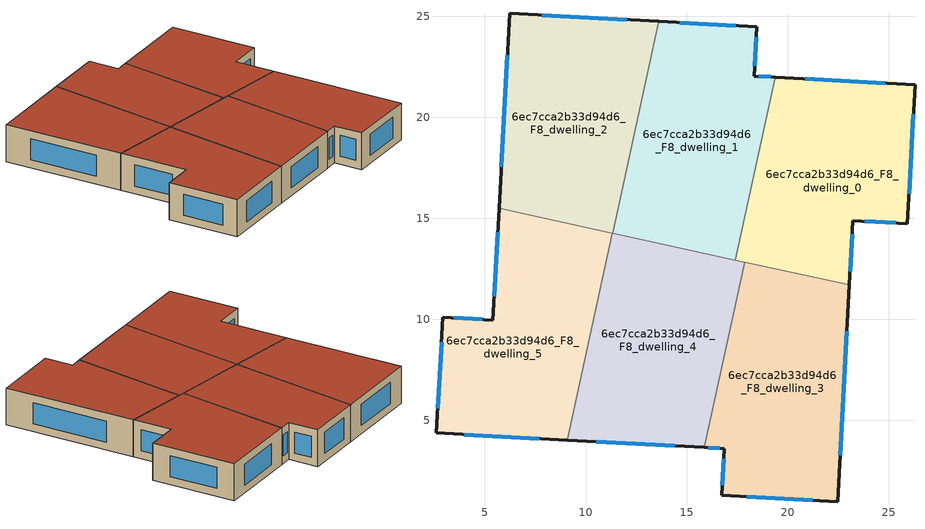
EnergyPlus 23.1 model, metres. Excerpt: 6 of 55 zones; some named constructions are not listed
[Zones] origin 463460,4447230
6ec7cca2b33d94d6_F8_dwelling_0
 floor to 6ec7cca2b33d94d6_F7_dwelling_0 (EU_floor_Construction): 26.3,21.61 25.92,14.74 23.23,14.89 23.05,11.71 17.4,12.94 19.38,21.98 z24
 wall outside (EU_wall_Construction): 23.05,11.71 23.23,14.89 25.92,14.74 26.3,21.61 19.38,21.98 z24:27
 wall to 6ec7cca2b33d94d6_F8_dwelling_1 (EU_wall_Construction): 19.38,21.98 17.4,12.94 z24:27
 wall to 6ec7cca2b33d94d6_F8_dwelling_3 (EU_wall_Construction): 17.87,12.84 23.05,11.71 z24:27
 wall to 6ec7cca2b33d94d6_F8_dwelling_4 (EU_wall_Construction): 17.4,12.94 17.87,12.84 z24:27
 window (EU_Window_Construction): 23.09,12.39 23.19,14.21 / 24.82,21.69 20.86,21.9 / 26,16.21 26.22,20.14 / 23.8,14.86 25.35,14.77 z24.64:26.36
 roof outside (EU_roof_Construction): 25.92,14.74 26.3,21.61 19.38,21.98 17.4,12.94 23.05,11.71 23.23,14.89 z27
6ec7cca2b33d94d6_F8_dwelling_1
 floor to 6ec7cca2b33d94d6_F7_dwelling_1 (EU_floor_Construction): 18.47,24.48 18.34,22.04 19.38,21.98 17.4,12.94 11.34,14.26 13.63,24.74 z24
 wall outside (EU_wall_Construction): 19.38,21.98 18.34,22.04 18.47,24.48 13.63,24.74 z24:27
 wall to 6ec7cca2b33d94d6_F8_dwelling_2 (EU_wall_Construction): 13.63,24.74 11.34,14.26 z24:27
 wall to 6ec7cca2b33d94d6_F8_dwelling_4 (EU_wall_Construction): 11.34,14.26 17.4,12.94 z24:27
 window (EU_Window_Construction): 17.43,24.53 14.66,24.68 / 18.37,22.56 18.44,23.96 / 19.15,21.99 18.56,22.03 z24.64:26.36
 roof outside (EU_roof_Construction): 17.4,12.94 19.38,21.98 18.34,22.04 18.47,24.48 13.63,24.74 11.34,14.26 z27
6ec7cca2b33d94d6_F8_dwelling_2
 floor to 6ec7cca2b33d94d6_F7_dwelling_2 (EU_floor_Construction): 13.63,24.74 11.34,14.26 5.72,15.49 6.24,25.14 z24
 wall outside (EU_wall_Construction): 13.63,24.74 6.24,25.14 5.72,15.49 z24:27
 wall to 6ec7cca2b33d94d6_F8_dwelling_5 (EU_wall_Construction): 5.72,15.49 11.31,14.27 z24:27
 wall to 6ec7cca2b33d94d6_F8_dwelling_4 (EU_wall_Construction): 11.31,14.27 11.34,14.26 z24:27
 window (EU_Window_Construction): 6.13,23.07 5.83,17.55 / 12.04,24.83 7.82,25.05 z24.64:26.36
 roof outside (EU_roof_Construction): 11.34,14.26 13.63,24.74 6.24,25.14 5.72,15.49 z27
6ec7cca2b33d94d6_F8_dwelling_3
 floor to 6ec7cca2b33d94d6_F7_dwelling_3 (EU_floor_Construction): 23.05,11.71 22.48,0.98 16.73,1.3 16.85,3.61 15.87,3.66 17.87,12.84 z24
 wall outside (EU_wall_Construction): 15.87,3.66 16.85,3.61 16.73,1.3 22.48,0.98 23.05,11.71 z24:27
 wall to 6ec7cca2b33d94d6_F8_dwelling_4 (EU_wall_Construction): 17.87,12.84 15.87,3.66 z24:27
 window (EU_Window_Construction): 22.6,3.28 22.93,9.41 / 17.96,1.23 21.25,1.05 / 16.83,3.11 16.76,1.79 / 16.08,3.65 16.64,3.62 z24.64:26.36
 roof outside (EU_roof_Construction): 22.48,0.98 23.05,11.71 17.87,12.84 15.87,3.66 16.85,3.61 16.73,1.3 z27
6ec7cca2b33d94d6_F8_dwelling_4
 floor to 6ec7cca2b33d94d6_F7_dwelling_4 (EU_floor_Construction): 17.87,12.84 15.87,3.66 9.08,4.03 11.31,14.27 z24
 wall outside (EU_wall_Construction): 9.08,4.03 15.87,3.66 z24:27
 wall to 6ec7cca2b33d94d6_F8_dwelling_5 (EU_wall_Construction): 11.31,14.27 9.08,4.03 z24:27
 window (EU_Window_Construction): 10.53,3.95 14.41,3.74 z24.64:26.36
 roof outside (EU_roof_Construction): 15.87,3.66 17.87,12.84 11.31,14.27 9.08,4.03 z27
6ec7cca2b33d94d6_F8_dwelling_5
 floor to 6ec7cca2b33d94d6_F7_dwelling_5 (EU_floor_Construction): 11.31,14.27 9.08,4.03 2.62,4.38 2.94,10.1 5.42,9.97 5.72,15.49 z24
 wall outside (EU_wall_Construction): 5.72,15.49 5.42,9.97 2.94,10.1 2.62,4.38 9.08,4.03 z24:27
 window (EU_Window_Construction): 5.65,14.3 5.48,11.15 / 4,4.3 7.7,4.1 / 2.87,8.88 2.69,5.6 / 4.89,10 3.47,10.07 z24.64:26.36
 roof outside (EU_roof_Construction): 9.08,4.03 11.31,14.27 5.72,15.49 5.42,9.97 2.94,10.1 2.62,4.38 z27
[SCHEDULE:FILE] Column Number=1; Rows to Skip at Top=0; Number of Hours of Data=8760; Column Separator=Comma; Interpolate to Timestep=No; Minutes per Item=60; Adjust Schedule for Daylight Savings=Yes
Name | File
EU_Step8_GainSchedule_6ec7cca2b33d94d6_F3_dwelling_1_f000 | ../../schedules/6ec7cca2b33d94d6/6ec7cca2b33d94d6_F3_dwelling_1_f000_gain.csv
EU_Step8_GainSchedule_6ec7cca2b33d94d6_F3_dwelling_2_f000 | ../../schedules/6ec7cca2b33d94d6/6ec7cca2b33d94d6_F3_dwelling_2_f000_gain.csv
EU_Step8_GainSchedule_6ec7cca2b33d94d6_F3_dwelling_3_f000 | ../../schedules/6ec7cca2b33d94d6/6ec7cca2b33d94d6_F3_dwelling_3_f000_gain.csv
EU_Step8_GainSchedule_6ec7cca2b33d94d6_F3_dwelling_4_f000 | ../../schedules/6ec7cca2b33d94d6/6ec7cca2b33d94d6_F3_dwelling_4_f000_gain.csv
EU_Step8_GainSchedule_6ec7cca2b33d94d6_F3_dwelling_5_f000 | ../../schedules/6ec7cca2b33d94d6/6ec7cca2b33d94d6_F3_dwelling_5_f000_gain.csv
EU_Step8_GainSchedule_6ec7cca2b33d94d6_F4_dwelling_0_f000 | ../../schedules/6ec7cca2b33d94d6/6ec7cca2b33d94d6_F4_dwelling_0_f000_gain.csv
EU_Step8_GainSchedule_6ec7cca2b33d94d6_F4_dwelling_1_f000 | ../../schedules/6ec7cca2b33d94d6/6ec7cca2b33d94d6_F4_dwelling_1_f000_gain.csv
EU_Step8_GainSchedule_6ec7cca2b33d94d6_F4_dwelling_2_f000 | ../../schedules/6ec7cca2b33d94d6/6ec7cca2b33d94d6_F4_dwelling_2_f000_gain.csv
EU_Step8_GainSchedule_6ec7cca2b33d94d6_F4_dwelling_3_f000 | ../../schedules/6ec7cca2b33d94d6/6ec7cca2b33d94d6_F4_dwelling_3_f000_gain.csv
EU_Step8_GainSchedule_6ec7cca2b33d94d6_F4_dwelling_4_f000 | ../../schedules/6ec7cca2b33d94d6/6ec7cca2b33d94d6_F4_dwelling_4_f000_gain.csv
EU_Step8_GainSchedule_6ec7cca2b33d94d6_F4_dwelling_5_f000 | ../../schedules/6ec7cca2b33d94d6/6ec7cca2b33d94d6_F4_dwelling_5_f000_gain.csv
